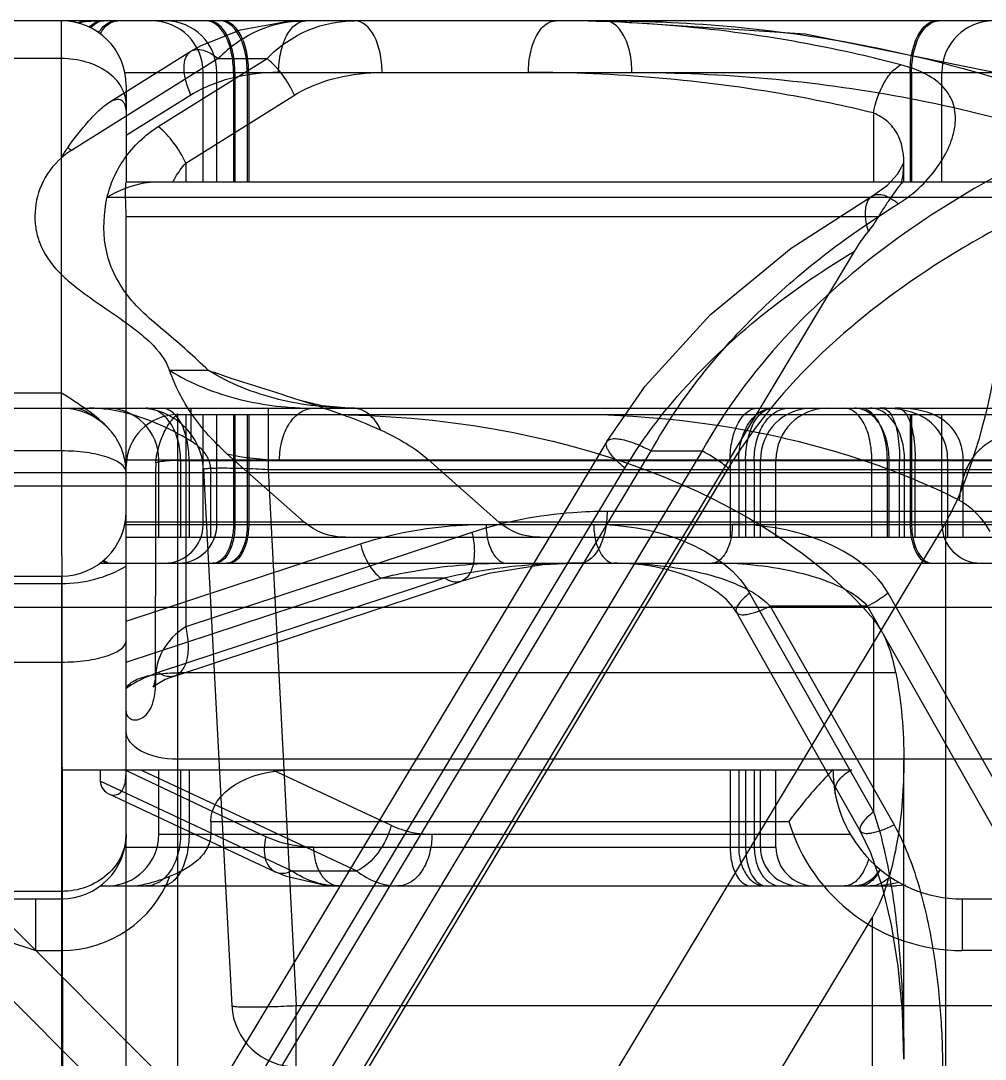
# Model space of a CAD drawing. Header units: millimetres. Extents: x 27275 to 28529, y -21406 to -20519.
# Drawn here: x 27861.44 to 27868.95, y -21133.46 to -21125.37 of the extents above; entities that cross this region are included whole.
import ezdxf

# ---------------------------------------------------------------- set-up
doc = ezdxf.new("R2010")
doc.units = ezdxf.units.MM
doc.header["$LTSCALE"] = 8
doc.layers.add('Cav-cor', color=30, linetype='Continuous')
doc.layers.add('WT', color=4, linetype='Continuous')

# ---------------------------------------------------------------- blocks, each defined once
blk = doc.blocks.new('20160902.185733')
at = {"layer": 'Cav-cor', "color": 241}
for p, q in [((-66.4808, 33.4998), (-75.6523, 33.4998)), ((-75.1493, 30.1488), (-75.1493, 33.4998)), ((-75.0086, 33.4998), (-75.0758, 33.4942)), ((-74.8376, 33.4997), (-74.8323, 33.4998)), ((-74.7803, 32.8624), (-74.1413, 33.2618)), ((-75.1493, 33.2051), (-75.6523, 33.2051)), ((-73.928, 33.2051), (-75.0727, 32.4896)), ((-74.3956, 32.6756), (-73.5485, 33.2051)), ((-73.928, 33.2051), (-73.5485, 33.2051)), ((-74.6564, 33.0974), (-66.5149, 33.0974)), ((-74.0463, 32.2423), (-74.0463, 33.0974)), ((-73.939, 32.2423), (-73.939, 33.0974)), ((-73.8099, 33.0974), (-73.8099, 32.2423)), ((-73.7988, 33.0974), (-73.7988, 32.2423)), ((-73.7026, 33.0974), (-73.7026, 32.2423)), ((-73.6915, 33.0974), (-73.6915, 32.2423)), ((-68.54, 33.0974), (-68.54, 32.2423)), ((-68.5288, 33.0974), (-68.5288, 32.2423)), ((-68.2925, 32.2423), (-68.2925, 33.0974)), ((-74.6463, 32.9968), (-74.6463, 32.2423)), ((-74.1413, 32.9206), (-74.6463, 32.605)), ((-74.1823, 32.3911), (-73.3352, 32.9206)), ((-68.8255, 32.7817), (-68.8255, 32.2423)), ((-74.1823, 32.3911), (-74.1823, 32.2423)), ((-68.5916, 32.3902), (-68.5891, 32.3973)), ((-68.5891, 32.2423), (-68.5891, 32.3968)), ((-66.0221, 32.2423), (-74.6463, 32.2423)), ((-74.7948, 32.1244), (-66.0221, 32.1244)), ((-68.8326, 32.135), (-68.8325, 32.135)), ((-74.6463, 31.9742), (-68.787, 31.9742)), ((-74.6463, 11.2672), (-74.6463, 31.9719)), ((-68.9769, 31.7035), (-74.6463, 22.2639)), ((-74.0043, 30.7765), (-74.3075, 30.7765)), ((-75.1493, 30.5997), (-75.6523, 30.5997)), ((-75.6523, 30.4818), (-64.5436, 30.4818)), ((-74.2529, 30.4315), (-66.9275, 30.4315)), ((-74.2439, 17.5092), (-74.2439, 30.4315)), ((-74.1823, 30.4315), (-74.1823, 28.7772)), ((-74.1433, 30.4818), (-74.1433, 30.2259)), ((-74.0463, 29.5764), (-74.0463, 30.4315)), ((-73.939, 29.5764), (-73.939, 30.4315)), ((-73.8099, 30.4315), (-73.8099, 29.5764)), ((-73.7988, 30.4315), (-73.7988, 29.5764)), ((-73.7026, 30.4315), (-73.7026, 29.5764)), ((-73.6915, 30.4315), (-73.6915, 29.5764)), ((-73.5404, 30.4818), (-73.5404, 30.0051)), ((-68.54, 30.4315), (-68.54, 29.5764)), ((-68.5288, 30.4315), (-68.5288, 29.5764)), ((-68.2925, 29.5764), (-68.2925, 30.4315)), ((-70.9015, 30.2217), (-74.6776, 23.9344)), ((-75.1493, 30.1488), (-76.4189, 30.1488)), ((-75.1493, 30.1488), (-75.1383, 22.5202)), ((-75.1383, 22.5202), (-70.5565, 30.1488)), ((-70.1604, 30.1488), (-74.0935, 23.6001)), ((-73.2591, 29.5937), (-73.8607, 30.127)), ((-70.5565, 30.1488), (-70.1604, 30.1488)), ((-74.6564, 30.0794), (-66.5149, 30.0794)), ((-74.392, 29.4758), (-74.392, 30.0794)), ((-74.2439, 30.0739), (-66.5276, 30.0739)), ((-74.2226, 30.0794), (-74.2226, 29.4758)), ((-74.1556, 30.0794), (-74.1556, 29.4758)), ((-71.7427, 29.5937), (-72.2906, 30.0794)), ((-69.9421, 30.0794), (-69.9421, 29.4758)), ((-69.875, 30.0794), (-69.875, 29.4758)), ((-69.8212, 30.0794), (-69.8212, 29.4758)), ((-69.7541, 30.0794), (-69.7541, 29.4758)), ((-69.7057, 29.4758), (-69.7057, 30.0794)), ((-69.5848, 29.4758), (-69.5848, 30.0794)), ((-68.8384, 29.4758), (-68.8384, 30.0794)), ((-68.7175, 29.4758), (-68.7175, 30.0794)), ((-68.7042, 29.4758), (-68.7042, 30.0794)), ((-68.6218, 29.4758), (-68.6218, 30.0794)), ((-68.5834, 29.4758), (-68.5834, 30.0794)), ((-68.5009, 29.4758), (-68.5009, 30.0794)), ((-68.2469, 29.4758), (-68.2469, 30.0794)), ((-68.126, 29.4758), (-68.126, 30.0794)), ((-64.0406, 29.9788), (-76.1553, 29.9788)), ((-74.6463, 23.5454), (-70.7609, 30.0145)), ((-74.0427, 30.0051), (-73.8238, 25.8279)), ((-73.9874, 29.4758), (-73.9874, 29.9788)), ((-69.956, 30.0145), (-73.8892, 23.4658)), ((-73.5404, 30.0051), (-66.0526, 30.0051)), ((-73.5404, 30.0051), (-73.3215, 25.8279)), ((-90.7471, 29.8788), (-52.5319, 29.8744)), ((-66.5251, 29.677), (-70.9002, 29.677)), ((-74.6564, 29.5764), (-66.5151, 29.5764)), ((-73.2591, 29.5937), (-74.6463, 29.5937)), ((-68.2658, 29.5896), (-73.8892, 20.2266)), ((-66.5251, 29.5937), (-71.7427, 29.5937)), ((-68.2658, 29.5896), (-68.2658, 11.2672)), ((-74.6463, 29.4758), (-66.5251, 29.4758)), ((-71.9531, 29.5138), (-74.1823, 28.7772)), ((-74.6463, 28.8216), (-72.8205, 29.4248)), ((-74.8475, 29.2746), (-66.3802, 29.2746)), ((-75.6523, 29.174), (-75.1493, 29.174)), ((-75.1493, 29.174), (-75.1493, 8.4504)), ((-74.6463, 28.5019), (-72.6606, 29.158)), ((-72.1664, 29.158), (-74.3956, 28.4214)), ((-74.2694, 28.3951), (-72.0402, 29.1317)), ((-72.1664, 29.158), (-72.6606, 29.158)), ((-75.6523, 29.1157), (-75.1493, 29.1157)), ((-74.4173, 28.337), (-74.4186, 29.0169)), ((-69.7905, 29.0402), (-68.8255, 27.3368)), ((-67.6288, 27.1292), (-68.7114, 29.0402)), ((-76.7663, 28.9311), (-66.5129, 28.9311)), ((-69.8932, 28.8917), (-69.8931, 28.8915)), ((-68.9281, 27.188), (-69.8931, 28.8915)), ((-68.8713, 28.9395), (-69.6305, 28.9395)), ((-69.6305, 28.9395), (-68.6655, 27.2361)), ((-67.5616, 26.6275), (-68.8713, 28.9395)), ((-68.8255, 28.8375), (-68.8255, 27.3368)), ((-75.6523, 28.5038), (-75.1493, 28.5038)), ((-68.6515, 28.4209), (-74.2439, 28.4209)), ((-74.4186, 28.3717), (-74.4173, 28.337)), ((-66.0221, 27.7462), (-74.2439, 27.7462)), ((-68.5891, 25.4097), (-68.5891, 27.7358)), ((-75.1493, 27.665), (-68.9949, 27.665)), ((-74.8475, 27.665), (-74.8475, 27.5747)), ((-73.5572, 27.143), (-74.6585, 27.665)), ((-74.5163, 27.6575), (-72.8491, 26.8762)), ((-74.392, 27.162), (-74.392, 27.665)), ((-74.2226, 27.665), (-74.2226, 27.162)), ((-74.1556, 27.665), (-74.1556, 27.162)), ((-73.5061, 27.665), (-72.5821, 27.232)), ((-69.9421, 27.665), (-69.9421, 27.0614)), ((-69.875, 27.665), (-69.875, 27.0614)), ((-69.8212, 27.665), (-69.8212, 27.0614)), ((-69.7541, 27.665), (-69.7541, 27.0614)), ((-69.7057, 27.0614), (-69.7057, 27.665)), ((-69.5848, 27.0614), (-69.5848, 27.665)), ((-73.357, 26.8762), (-74.8475, 27.5747)), ((-74.7808, 27.4769), (-73.4851, 26.8697)), ((-73.9874, 27.2626), (-69.4843, 27.2626)), ((-73.9874, 27.2626), (-73.9874, 27.162)), ((-68.9281, 27.188), (-68.928, 27.1878)), ((-74.392, 27.162), (-69.0059, 27.162)), ((-74.6564, 27.0614), (-69.5848, 27.0614)), ((-73.357, 26.8762), (-72.8491, 26.8762)), ((-68.6232, 26.7866), (-68.768, 26.7596)), ((-75.1493, 26.7173), (-75.6523, 26.7173)), ((-74.8475, 26.7596), (-68.6479, 26.7596)), ((-68.574, 26.7663), (-68.6472, 26.7596)), ((-75.6523, 26.659), (-75.1493, 26.659)), ((-75.3502, 26.2566), (-75.3502, 26.659)), ((-68.1347, 26.659), (-67.8833, 26.659)), ((-68.1347, 26.659), (-68.1347, 26.2566)), ((-73.4388, 24.3452), (-75.6522, 26.5587)), ((-74.2439, 17.5092), (-68.8366, 26.5124)), ((-68.8366, 26.5124), (-68.8366, 23.4519)), ((-76.0374, 26.3747), (-73.1197, 23.4571)), ((-75.5767, 26.3321), (-75.3502, 26.2566)), ((-75.3502, 26.2566), (-75.1493, 26.2566)), ((-67.8833, 26.2566), (-68.1347, 26.2566)), ((-73.3215, 25.8279), (-66.0526, 25.8279)), ((-73.3215, 25.3512), (-73.3215, 25.8279))]:
    blk.add_line(p, q, dxfattribs=at)
for points in [[(-74.1413, 33.2618), (-74.0622, 33.3076), (-73.7549, 33.4304), (-73.4121, 33.4926), (-73.2459, 33.4998)], [(-70.9053, 33.4998), (-69.357, 33.399), (-67.7719, 33.0768), (-66.5556, 32.6479)], [(-68.8326, 32.135), (-68.7176, 32.2187), (-68.6385, 32.3054), (-68.5961, 32.3779), (-68.5916, 32.3902)], [(-70.9015, 30.2217), (-70.6048, 30.6526), (-70.0965, 31.2089), (-69.4656, 31.7283), (-68.8326, 32.1351)], [(-73.3011, 30.5474), (-73.1194, 30.5025), (-72.882, 30.4818)], [(-71.1146, 29.2746), (-71.4001, 29.2617), (-71.8217, 29.1934), (-72.0401, 29.1317)], [(-69.8932, 28.8917), (-69.921, 28.9336), (-69.9741, 28.9929), (-70.0369, 29.046), (-70.1069, 29.0928), (-70.1823, 29.1338), (-70.2625, 29.1694), (-70.3477, 29.2), (-70.4369, 29.2255), (-70.5292, 29.2457), (-70.6242, 29.2607), (-70.7213, 29.2703), (-70.82, 29.2744), (-70.8442, 29.2746)], [(-74.4261, 28.3156), (-74.4347, 28.3072), (-74.4279, 28.3209), (-74.4186, 28.3716)], [(-74.2694, 28.3951), (-74.3411, 28.3672), (-74.4073, 28.3302), (-74.4261, 28.3156)], [(-68.5891, 25.4097), (-68.6006, 25.7824), (-68.6333, 26.1337), (-68.685, 26.4564), (-68.7554, 26.7518), (-68.8466, 27.0183), (-68.928, 27.1878)], [(-72.986, 26.7596), (-73.1071, 26.7658), (-73.3979, 26.8332), (-73.4851, 26.8697)]]:
    blk.add_lwpolyline(points, dxfattribs=at)
for centre, radius, start, end in [((-75.1493, 32.9968), 0.503, 0, 90), ((-74.4487, 33.0974), 0.4024, 0, 89.99811), ((-74.3414, 33.0974), 0.4024, 0, 89.99811), ((-67.8901, 33.0974), 0.4024, 90.00189, 180), ((-74.7539, 31.9795), 0.6015, 121.99761, 131.07431), ((-75.3728, 32.1153), 0.4798, 51.28115, 55.52068), ((-75.1493, 29.9788), 0.503, 0, 90), ((-74.7944, 30.0794), 0.4024, 0, 89.9998), ((-74.2439, 30.0291), 0.4024, 90, 180), ((-74.545, 29.9788), 0.503, 3, 90), ((-69.3033, 30.0794), 0.4024, 90.0002, 180), ((-69.1824, 30.0794), 0.4024, 90.0002, 180), ((-73.4523, 31.8545), 1.7751, 256.69847, 270.03329), ((121.8444, 29.0029), 196.263, 179.692239, 179.995907), ((-75.1493, 29.677), 0.503, 270, 0), ((-74.3481, 29.5764), 0.3018, 270.00075, 0), ((-74.2408, 29.5764), 0.3018, 270.00075, 0), ((-67.9907, 29.5764), 0.3018, 180, 269.99925), ((-75.1493, 30.122), 1.0063, 269.99994, 299.99142), ((-74.1132, 28.5179), 0.9501, 243.85365, 244.89505), ((-74.6508, 27.9459), 0.3182, 295.00378, 298.01745), ((-68.1347, 27.665), 1.006, 180, 270), ((-68.1347, 27.665), 1.4084, 196.60231, 270), ((-75.1493, 27.162), 0.503, 270, 0), ((-74.7944, 27.162), 0.4024, 270.00019, 0), ((-69.4039, 27.0614), 0.3018, 180, 269.99991), ((-69.283, 27.0614), 0.3018, 180, 269.99991), ((-75.1493, 27.162), 0.9054, 270, 338.80396), ((-73.3215, 25.8542), 0.503, 183, 270)]:
    blk.add_arc(centre, radius, start, end, dxfattribs=at)
at = {"layer": 'Cav-cor', "color": 241, "extrusion": (0, 0, -1)}
for centre, major_axis, ratio, start_param, end_param in [((-68.2658, 31.0965), (0.2608, 1.7227), 0.24967, 1.631121, 2.596534), ((-73.0822, 27.4135), (-4.8279, 0), 0.625112, 1.570796, 2.650225), ((-74.7921, 29.9788), (-0.8047, 0), 0.625112, 2.940235, 3.141593), ((-72.9382, 29.8782), (-0.4539, 0), 0.886612, 4.712389, 5.497787), ((-71.4218, 29.8782), (-0.4539, 0), 0.886612, 4.712389, 5.497787), ((-74.2439, 27.9652), (-0.4024, 0), 0.544385, 4.712389, 6.283185), ((-73.3437, 27.2626), (-0.6437, 0), 0.625112, 0, 1.570796)]:
    blk.add_ellipse(centre, major_axis=major_axis, ratio=ratio, start_param=start_param, end_param=end_param, dxfattribs=at)
at = {"layer": 'Cav-cor', "color": 241}
for points in [[(-74.8476, 33.4998), (-74.9063, 33.4998), (-74.9656, 33.4957), (-75.0232, 33.4837)], [(-75.0222, 33.4835), (-74.969, 33.4946), (-74.9143, 33.4996), (-74.8599, 33.4999)], [(-75.1493, 32.4329), (-75.1349, 32.4598), (-75.1189, 32.486), (-75.1012, 32.5108)], [(-68.787, 31.9742), (-68.8102, 31.9351), (-68.8356, 31.897), (-68.8643, 31.8617)], [(-68.8643, 31.8617), (-68.9052, 31.8115), (-68.9436, 31.759), (-68.9769, 31.7035)], [(-75.0792, 30.4769), (-75.0685, 30.4801), (-75.0572, 30.4818), (-75.046, 30.4818)], [(-68.6515, 28.4209), (-68.6076, 28.1958), (-68.5891, 27.9651), (-68.5891, 27.7358)]]:
    blk.add_open_spline(points, degree=3, dxfattribs=at)
for points, knots in [([(-74.9338, 33.4513), (-74.9267, 33.4585), (-74.8998, 33.4828), (-74.8638, 33.4984), (-74.8376, 33.4997)], [0, 0, 0, 0, 0.277745, 1, 1, 1, 1]), ([(-74.9216, 33.4453), (-74.9075, 33.4614), (-74.8772, 33.4884), (-74.8372, 33.4998), (-74.8189, 33.4998)], [0, 0, 0, 0, 0.538202, 1, 1, 1, 1]), ([(-74.8603, 33.4085), (-74.8435, 33.4345), (-74.8065, 33.4789), (-74.7502, 33.4998), (-74.725, 33.4998)], [0, 0, 0, 0, 0.551225, 1, 1, 1, 1]), ([(-74.847, 33.3988), (-74.8307, 33.4271), (-74.7953, 33.4754), (-74.7372, 33.4998), (-74.7116, 33.4998)], [0, 0, 0, 0, 0.559809, 1, 1, 1, 1]), ([(-73.8099, 33.0974), (-73.8099, 33.149), (-73.8197, 33.247), (-73.8569, 33.3602), (-73.9018, 33.4312), (-73.9475, 33.4795), (-73.9941, 33.4998), (-74.0232, 33.4998)], [0, 0, 0, 0, 0.314428, 0.595654, 0.716554, 0.822965, 1, 1, 1, 1]), ([(-73.7988, 33.0974), (-73.7988, 33.149), (-73.8081, 33.2467), (-73.8436, 33.3599), (-73.8867, 33.431), (-73.9301, 33.4791), (-73.9751, 33.4998), (-74.0031, 33.4998)], [0, 0, 0, 0, 0.317958, 0.601168, 0.721996, 0.827444, 1, 1, 1, 1]), ([(-73.2459, 33.4998), (-73.3673, 33.4997), (-73.6225, 33.4488), (-73.8371, 33.3), (-73.928, 33.2051)], [0, 0, 0, 0, 0.480192, 1, 1, 1, 1]), ([(-73.7026, 33.0974), (-73.7026, 33.149), (-73.7124, 33.247), (-73.7496, 33.3602), (-73.7945, 33.4312), (-73.8402, 33.4795), (-73.8869, 33.4998), (-73.9159, 33.4998)], [0, 0, 0, 0, 0.314428, 0.595654, 0.716554, 0.822965, 1, 1, 1, 1]), ([(-73.6915, 33.0974), (-73.6915, 33.149), (-73.7009, 33.2467), (-73.7363, 33.3599), (-73.7794, 33.431), (-73.8228, 33.4791), (-73.8678, 33.4998), (-73.8958, 33.4998)], [0, 0, 0, 0, 0.317958, 0.601168, 0.721996, 0.827444, 1, 1, 1, 1]), ([(-73.5485, 33.2051), (-73.4574, 33.3001), (-73.2426, 33.4489), (-72.9872, 33.4998), (-72.8657, 33.4998)], [0, 0, 0, 0, 0.519808, 1, 1, 1, 1]), ([(-73.4586, 33.0974), (-73.4586, 33.149), (-73.4488, 33.247), (-73.4116, 33.3602), (-73.3667, 33.4312), (-73.321, 33.4795), (-73.2743, 33.4998), (-73.2453, 33.4998)], [0, 0, 0, 0, 0.314428, 0.595654, 0.716554, 0.822965, 1, 1, 1, 1]), ([(-72.6524, 33.0974), (-72.6524, 33.149), (-72.6622, 33.247), (-72.6994, 33.3602), (-72.7443, 33.4312), (-72.79, 33.4795), (-72.8366, 33.4998), (-72.8657, 33.4998)], [0, 0, 0, 0, 0.314428, 0.595654, 0.716554, 0.822965, 1, 1, 1, 1]), ([(-71.5129, 33.0974), (-71.5129, 33.149), (-71.5031, 33.247), (-71.4659, 33.3602), (-71.421, 33.4312), (-71.3753, 33.4795), (-71.3286, 33.4998), (-71.2996, 33.4998)], [0, 0, 0, 0, 0.314428, 0.595654, 0.716554, 0.822965, 1, 1, 1, 1]), ([(-68.6122, 33.1567), (-68.832, 33.2148), (-69.7143, 33.4157), (-70.6224, 33.4998), (-71.2996, 33.4998)], [0, 0, 0, 0, 0.251383, 1, 1, 1, 1]), ([(-70.7067, 33.0974), (-70.7067, 33.149), (-70.7165, 33.247), (-70.7537, 33.3602), (-70.7986, 33.4312), (-70.8443, 33.4795), (-70.8909, 33.4998), (-70.92, 33.4998)], [0, 0, 0, 0, 0.314428, 0.595654, 0.716554, 0.822965, 1, 1, 1, 1]), ([(-70.9058, 33.4998), (-70.5711, 33.4994), (-69.2277, 33.4359), (-67.8899, 33.1187), (-66.9618, 32.7194)], [0, 0, 0, 0, 0.248837, 1, 1, 1, 1]), ([(-68.54, 33.0974), (-68.54, 33.149), (-68.5306, 33.2467), (-68.4952, 33.3599), (-68.452, 33.431), (-68.4087, 33.4791), (-68.3636, 33.4998), (-68.3356, 33.4998)], [0, 0, 0, 0, 0.317958, 0.601168, 0.721996, 0.827444, 1, 1, 1, 1]), ([(-68.5288, 33.0974), (-68.5288, 33.149), (-68.519, 33.247), (-68.4819, 33.3602), (-68.4369, 33.4312), (-68.3913, 33.4795), (-68.3446, 33.4998), (-68.3155, 33.4998)], [0, 0, 0, 0, 0.314428, 0.595654, 0.716554, 0.822965, 1, 1, 1, 1]), ([(-74.1413, 32.9206), (-74.1576, 32.9568), (-74.1829, 33.0264), (-74.1986, 33.1262), (-74.1893, 33.2092), (-74.1591, 33.2506), (-74.1413, 33.2618)], [0, 0, 0, 0, 0.326833, 0.606806, 0.826854, 1, 1, 1, 1]), ([(-74.1413, 33.2618), (-74.1287, 33.2697), (-74.0965, 33.2794), (-74.0429, 33.2721), (-73.9849, 33.2465), (-73.9472, 33.2205), (-73.928, 33.2051)], [0, 0, 0, 0, 0.191358, 0.41384, 0.683785, 1, 1, 1, 1]), ([(-74.6463, 32.8495), (-74.6463, 32.8966), (-74.6769, 32.9978), (-74.7941, 33.1138), (-74.9587, 33.1882), (-75.0845, 33.2051), (-75.1493, 33.2051)], [0, 0, 0, 0, 0.209467, 0.444656, 0.71203, 1, 1, 1, 1]), ([(-73.3352, 32.9206), (-73.3604, 32.9768), (-73.4218, 33.0802), (-73.5034, 33.1691), (-73.5485, 33.2052)], [0, 0, 0, 0, 0.516363, 1, 1, 1, 1]), ([(-73.4586, 33.0974), (-73.5762, 33.0974), (-73.814, 33.0708), (-74.0399, 32.984), (-74.1413, 32.9206)], [0, 0, 0, 0, 0.495747, 1, 1, 1, 1]), ([(-73.3352, 32.9206), (-73.2337, 32.984), (-73.0078, 33.0708), (-72.77, 33.0974), (-72.6524, 33.0974)], [0, 0, 0, 0, 0.504253, 1, 1, 1, 1]), ([(-68.8255, 32.7817), (-69.0458, 32.8354), (-69.9301, 33.0205), (-70.8365, 33.0974), (-71.5129, 33.0974)], [0, 0, 0, 0, 0.251069, 1, 1, 1, 1]), ([(-70.7067, 33.0974), (-70.0024, 33.0975), (-68.9395, 33.0034), (-67.5591, 32.6781), (-66.8849, 32.4419), (-66.5556, 32.3025)], [0, 0, 0, 0, 0.49718, 0.747557, 1, 1, 1, 1]), ([(-68.8255, 32.7817), (-68.8114, 32.8624), (-68.7731, 32.9771), (-68.6889, 33.0988), (-68.6383, 33.1425), (-68.6122, 33.1567)], [0, 0, 0, 0, 0.55582, 0.798615, 1, 1, 1, 1]), ([(-68.6323, 32.0744), (-68.5071, 32.1524), (-68.3499, 32.3025), (-68.2229, 32.5347), (-68.18, 32.6958), (-68.1919, 32.8515), (-68.2729, 32.9901), (-68.4208, 33.0953), (-68.5432, 33.1384), (-68.6122, 33.1567)], [0, 0, 0, 0, 0.301083, 0.427021, 0.537489, 0.637155, 0.737356, 0.854313, 1, 1, 1, 1]), ([(-75.1012, 32.5108), (-75.0503, 32.5821), (-74.9735, 32.6826), (-74.8638, 32.7981), (-74.8086, 32.8448), (-74.7803, 32.8624)], [0, 0, 0, 0, 0.549666, 0.790962, 1, 1, 1, 1]), ([(-74.7803, 32.8624), (-74.766, 32.8714), (-74.7389, 32.8861), (-74.6981, 32.8914), (-74.6713, 32.8747), (-74.6561, 32.8494), (-74.6479, 32.8126), (-74.6463, 32.7841), (-74.6463, 32.7682)], [0, 0, 0, 0, 0.223536, 0.409665, 0.504733, 0.624276, 0.7897, 1, 1, 1, 1]), ([(-68.5891, 32.3973), (-68.5891, 32.4738), (-68.6115, 32.5944), (-68.7135, 32.7205), (-68.7856, 32.7643), (-68.8255, 32.7817)], [0, 0, 0, 0, 0.480486, 0.726514, 1, 1, 1, 1]), ([(-66.9618, 32.7194), (-67.2734, 32.5929), (-67.8886, 32.3031), (-68.7594, 31.7487), (-69.5539, 31.046), (-69.9848, 30.4666), (-70.1604, 30.1488)], [0, 0, 0, 0, 0.241562, 0.487284, 0.739169, 1, 1, 1, 1]), ([(-74.795, 32.1205), (-74.782, 32.1731), (-74.7476, 32.2789), (-74.6328, 32.4827), (-74.4993, 32.6108), (-74.3956, 32.6756)], [0, 0, 0, 0, 0.2329, 0.474746, 1, 1, 1, 1]), ([(-74.1823, 32.3911), (-74.2075, 32.4473), (-74.2689, 32.5506), (-74.3505, 32.6396), (-74.3956, 32.6756)], [0, 0, 0, 0, 0.516364, 1, 1, 1, 1]), ([(-75.1493, 32.4328), (-75.2159, 32.3745), (-75.321, 32.2324), (-75.364, 32.0204), (-75.3496, 31.8568), (-75.2972, 31.6934), (-75.1861, 31.5486), (-75.045, 31.4293), (-74.8876, 31.3129), (-74.7237, 31.2041), (-74.5656, 31.0884), (-74.4248, 30.9704), (-74.3374, 30.8589), (-74.3076, 30.7765)], [0, 0, 0, 0, 0.122991, 0.23607, 0.29228, 0.349681, 0.472315, 0.53856, 0.606505, 0.743876, 0.81187, 0.878178, 1, 1, 1, 1]), ([(-74.2827, 32.2423), (-74.2759, 32.2555), (-74.247, 32.3079), (-74.2122, 32.3574), (-74.1823, 32.3911)], [0, 0, 0, 0, 0.24766, 1, 1, 1, 1]), ([(-68.6086, 32.2303), (-68.6054, 32.2443), (-68.5946, 32.2991), (-68.5891, 32.3551), (-68.5891, 32.3967)], [0, 0, 0, 0, 0.256415, 1, 1, 1, 1]), ([(-74.4107, 32.2423), (-74.4423, 32.2423), (-74.5767, 32.2299), (-74.7051, 32.177), (-74.7937, 32.1244)], [0, 0, 0, 0, 0.234616, 1, 1, 1, 1]), ([(-74.6463, 31.9742), (-74.6463, 32.039), (-74.6518, 32.1219), (-74.6499, 32.2115), (-74.6469, 32.236), (-74.646, 32.2423)], [0, 0, 0, 0, 0.724199, 0.928996, 1, 1, 1, 1]), ([(-68.6086, 32.2303), (-68.6212, 32.2192), (-68.6462, 32.1864), (-68.6867, 32.1287), (-68.7357, 32.0562), (-68.77, 32.003), (-68.787, 31.9742)], [0, 0, 0, 0, 0.160772, 0.392649, 0.678758, 1, 1, 1, 1]), ([(-68.5908, 32.2423), (-68.5932, 32.2423), (-68.5995, 32.2376), (-68.6049, 32.2334), (-68.6086, 32.2303)], [0, 0, 0, 0, 0.334433, 1, 1, 1, 1]), ([(-74.0043, 30.7764), (-74.059, 30.8265), (-74.1678, 30.9284), (-74.3367, 31.0754), (-74.5084, 31.2157), (-74.6543, 31.3746), (-74.7586, 31.5525), (-74.832, 31.8035), (-74.8198, 32.0004), (-74.7948, 32.1244)], [0, 0, 0, 0, 0.133686, 0.268594, 0.403593, 0.533068, 0.655203, 0.771864, 1, 1, 1, 1]), ([(-68.8643, 31.8617), (-68.8736, 31.8921), (-68.8868, 31.9495), (-68.89, 32.03), (-68.8747, 32.0953), (-68.8476, 32.1263), (-68.8326, 32.135)], [0, 0, 0, 0, 0.326253, 0.602069, 0.821407, 1, 1, 1, 1]), ([(-68.8325, 32.135), (-68.8204, 32.142), (-68.7897, 32.1501), (-68.7392, 32.1413), (-68.6851, 32.1153), (-68.6501, 32.0895), (-68.6323, 32.0744)], [0, 0, 0, 0, 0.1906, 0.412498, 0.68233, 1, 1, 1, 1]), ([(-70.5565, 30.1488), (-70.3309, 30.5572), (-69.7471, 31.2823), (-69.0125, 31.8373), (-68.6323, 32.0744)], [0, 0, 0, 0, 0.510085, 1, 1, 1, 1]), ([(-67.6375, 31.9974), (-67.8617, 31.8852), (-68.7524, 31.3881), (-69.5582, 30.6768), (-69.956, 30.0145)], [0, 0, 0, 0, 0.24499, 1, 1, 1, 1]), ([(-70.7609, 30.0145), (-70.6516, 30.1966), (-70.165, 30.866), (-69.5005, 31.3875), (-68.9769, 31.7035)], [0, 0, 0, 0, 0.257761, 1, 1, 1, 1]), ([(-73.8607, 30.127), (-73.9632, 30.2179), (-74.1418, 30.4175), (-74.2653, 30.6558), (-74.3076, 30.7765)], [0, 0, 0, 0, 0.51733, 1, 1, 1, 1]), ([(-74.3075, 30.7765), (-74.141, 30.671), (-73.7695, 30.5262), (-73.3779, 30.4818), (-73.1843, 30.4818)], [0, 0, 0, 0, 0.504453, 1, 1, 1, 1]), ([(-72.882, 30.4818), (-73.0755, 30.4819), (-73.4668, 30.5264), (-73.8379, 30.6711), (-74.0043, 30.7765)], [0, 0, 0, 0, 0.495549, 1, 1, 1, 1]), ([(-74.0043, 30.7764), (-73.9465, 30.7559), (-73.7131, 30.6764), (-73.4773, 30.6043), (-73.3011, 30.5474)], [0, 0, 0, 0, 0.248943, 1, 1, 1, 1]), ([(-74.7752, 30.3151), (-74.8265, 30.3721), (-74.9487, 30.473), (-75.0814, 30.5567), (-75.1493, 30.5997)], [0, 0, 0, 0, 0.488255, 1, 1, 1, 1]), ([(-73.3011, 30.5474), (-73.1923, 30.5122), (-72.9769, 30.4405), (-72.7652, 30.358), (-72.6628, 30.3112)], [0, 0, 0, 0, 0.504009, 1, 1, 1, 1]), ([(-75.0426, 30.4818), (-75.0105, 30.4818), (-74.9357, 30.4485), (-74.8742, 30.4024), (-74.8383, 30.3742)], [0, 0, 0, 0, 0.412267, 1, 1, 1, 1]), ([(-74.1433, 30.2259), (-74.2021, 30.2618), (-74.4457, 30.396), (-74.7249, 30.4818), (-74.9349, 30.4818)], [0, 0, 0, 0, 0.247205, 1, 1, 1, 1]), ([(-74.2226, 30.0794), (-74.2226, 30.1312), (-74.2352, 30.2311), (-74.2905, 30.3622), (-74.3768, 30.4564), (-74.4541, 30.4818), (-74.4896, 30.4818)], [0, 0, 0, 0, 0.294346, 0.564953, 0.797891, 1, 1, 1, 1]), ([(-74.4158, 30.0571), (-74.409, 30.1256), (-74.3819, 30.2291), (-74.3191, 30.3572), (-74.2715, 30.4145), (-74.2439, 30.4392)], [0, 0, 0, 0, 0.484248, 0.739202, 1, 1, 1, 1]), ([(-74.1556, 30.0794), (-74.1556, 30.131), (-74.1654, 30.229), (-74.2026, 30.3422), (-74.2475, 30.4132), (-74.2932, 30.4615), (-74.3398, 30.4818), (-74.3689, 30.4818)], [0, 0, 0, 0, 0.314428, 0.595654, 0.716554, 0.822965, 1, 1, 1, 1]), ([(-73.4512, 30.0794), (-73.4512, 30.1312), (-73.4387, 30.2311), (-73.3834, 30.3622), (-73.2971, 30.4564), (-73.2198, 30.4818), (-73.1843, 30.4818)], [0, 0, 0, 0, 0.294346, 0.564953, 0.797891, 1, 1, 1, 1]), ([(-72.6628, 30.3112), (-72.685, 30.3588), (-72.7302, 30.4239), (-72.815, 30.4734), (-72.8596, 30.4818), (-72.881, 30.4818)], [0, 0, 0, 0, 0.542563, 0.778662, 1, 1, 1, 1]), ([(-68.1577, 29.7648), (-68.6251, 29.9999), (-69.6258, 30.3285), (-70.6677, 30.4315), (-71.1843, 30.4315)], [0, 0, 0, 0, 0.503186, 1, 1, 1, 1]), ([(-69.9421, 30.0794), (-69.9421, 30.131), (-69.9322, 30.229), (-69.8951, 30.3422), (-69.8501, 30.4132), (-69.8045, 30.4615), (-69.7578, 30.4818), (-69.7288, 30.4818)], [0, 0, 0, 0, 0.314428, 0.595654, 0.716554, 0.822965, 1, 1, 1, 1]), ([(-69.875, 30.0794), (-69.875, 30.1312), (-69.8624, 30.2311), (-69.8071, 30.3622), (-69.7209, 30.4564), (-69.6436, 30.4818), (-69.608, 30.4818)], [0, 0, 0, 0, 0.294346, 0.564953, 0.797891, 1, 1, 1, 1]), ([(-69.8212, 30.0794), (-69.8212, 30.131), (-69.8114, 30.229), (-69.7742, 30.3422), (-69.7293, 30.4132), (-69.6836, 30.4615), (-69.637, 30.4818), (-69.6079, 30.4818)], [0, 0, 0, 0, 0.314428, 0.595654, 0.716554, 0.822965, 1, 1, 1, 1]), ([(-69.7541, 30.0794), (-69.7541, 30.1312), (-69.7416, 30.2311), (-69.6862, 30.3622), (-69.6, 30.4564), (-69.5227, 30.4818), (-69.4872, 30.4818)], [0, 0, 0, 0, 0.294346, 0.564953, 0.797891, 1, 1, 1, 1]), ([(-68.8384, 30.0794), (-68.8384, 30.131), (-68.8482, 30.229), (-68.8853, 30.3422), (-68.9303, 30.4132), (-68.9759, 30.4615), (-69.0226, 30.4818), (-69.0517, 30.4818)], [0, 0, 0, 0, 0.314428, 0.595654, 0.716554, 0.822965, 1, 1, 1, 1]), ([(-68.7042, 30.0794), (-68.7042, 30.1312), (-68.7168, 30.2311), (-68.7721, 30.3622), (-68.8583, 30.4564), (-68.9356, 30.4818), (-68.9712, 30.4818)], [0, 0, 0, 0, 0.294346, 0.564953, 0.797891, 1, 1, 1, 1]), ([(-68.7175, 30.0794), (-68.7175, 30.131), (-68.7273, 30.229), (-68.7645, 30.3422), (-68.8094, 30.4132), (-68.8551, 30.4615), (-68.9017, 30.4818), (-68.9308, 30.4818)], [0, 0, 0, 0, 0.314428, 0.595654, 0.716554, 0.822965, 1, 1, 1, 1]), ([(-68.5834, 30.0794), (-68.5834, 30.1312), (-68.5959, 30.2311), (-68.6513, 30.3622), (-68.7375, 30.4564), (-68.8148, 30.4818), (-68.8503, 30.4818)], [0, 0, 0, 0, 0.294346, 0.564953, 0.797891, 1, 1, 1, 1]), ([(-68.7765, 30.4818), (-68.7666, 30.4818), (-68.7469, 30.4803), (-68.7178, 30.4672), (-68.6918, 30.44), (-68.657, 30.375), (-68.6292, 30.2517), (-68.6218, 30.1425), (-68.6218, 30.0794)], [0, 0, 0, 0, 0.062907, 0.125377, 0.199974, 0.29901, 0.595225, 1, 1, 1, 1]), ([(-68.2469, 30.0794), (-68.2468, 30.1479), (-68.2812, 30.2804), (-68.4209, 30.4163), (-68.5951, 30.4746), (-68.7151, 30.4818), (-68.7764, 30.4818)], [0, 0, 0, 0, 0.275889, 0.518693, 0.75323, 1, 1, 1, 1]), ([(-68.6556, 30.4818), (-68.6458, 30.4818), (-68.626, 30.4803), (-68.5969, 30.4672), (-68.571, 30.44), (-68.5361, 30.375), (-68.5083, 30.2517), (-68.5009, 30.1425), (-68.5009, 30.0794)], [0, 0, 0, 0, 0.062907, 0.125377, 0.199974, 0.29901, 0.595225, 1, 1, 1, 1]), ([(-68.126, 30.0794), (-68.1259, 30.1479), (-68.1603, 30.2804), (-68.3, 30.4163), (-68.4743, 30.4746), (-68.5943, 30.4818), (-68.6556, 30.4818)], [0, 0, 0, 0, 0.275889, 0.518693, 0.75323, 1, 1, 1, 1]), ([(-67.2598, 30.3442), (-67.3319, 30.3442), (-67.4694, 30.339), (-67.661, 30.3142), (-67.8229, 30.2704), (-67.9509, 30.2051), (-68.0442, 30.1178), (-68.1054, 30.0123), (-68.1417, 29.8929), (-68.1535, 29.8087), (-68.1577, 29.7648)], [0, 0, 0, 0, 0.178567, 0.340493, 0.477719, 0.592258, 0.69283, 0.789757, 0.890825, 1, 1, 1, 1]), ([(-72.6628, 30.3112), (-72.5945, 30.28), (-72.4644, 30.2119), (-72.344, 30.1268), (-72.2906, 30.0794)], [0, 0, 0, 0, 0.512584, 1, 1, 1, 1]), ([(-74.0037, 30.0794), (-74.0143, 30.112), (-74.0583, 30.1687), (-74.1142, 30.2081), (-74.1433, 30.2259)], [0, 0, 0, 0, 0.50133, 1, 1, 1, 1]), ([(-70.7609, 30.0145), (-70.7855, 30.0344), (-70.8283, 30.0725), (-70.8732, 30.1231), (-70.8959, 30.1609), (-70.9074, 30.1886), (-70.9076, 30.2114), (-70.9015, 30.2217)], [0, 0, 0, 0, 0.361788, 0.654206, 0.769173, 0.863175, 1, 1, 1, 1]), ([(-70.9015, 30.2217), (-70.8934, 30.2351), (-70.8632, 30.2456), (-70.8223, 30.2447), (-70.7594, 30.2347), (-70.6688, 30.2041), (-70.5954, 30.1696), (-70.5565, 30.1488)], [0, 0, 0, 0, 0.12728, 0.222288, 0.340786, 0.640913, 1, 1, 1, 1]), ([(-74.6463, 29.9809), (-74.6463, 30.0059), (-74.678, 30.0452), (-74.734, 30.0772), (-74.7969, 30.1023), (-74.8726, 30.1224), (-74.991, 30.1431), (-75.085, 30.1488), (-75.1493, 30.1488)], [0, 0, 0, 0, 0.134188, 0.232576, 0.353652, 0.495369, 0.65391, 1, 1, 1, 1]), ([(-69.956, 30.0145), (-69.9712, 30.0268), (-70.0361, 30.0764), (-70.1057, 30.1196), (-70.1604, 30.1488)], [0, 0, 0, 0, 0.239815, 1, 1, 1, 1]), ([(-74.2439, 30.0739), (-74.2587, 30.0739), (-74.3163, 30.0726), (-74.3739, 30.0657), (-74.4158, 30.0571)], [0, 0, 0, 0, 0.257265, 1, 1, 1, 1]), ([(-74.0427, 30.0051), (-74.0428, 30.0062), (-74.0389, 30.0086), (-74.027, 30.0111), (-73.9988, 30.0141), (-73.9535, 30.0156), (-73.8916, 30.0162), (-73.8164, 30.0154), (-73.6977, 30.0124), (-73.6045, 30.0085), (-73.5404, 30.0051)], [0, 0, 0, 0, 0.00661, 0.021297, 0.07788, 0.169782, 0.293766, 0.445092, 0.617846, 1, 1, 1, 1]), ([(-68.1577, 29.7648), (-68.1329, 29.7524), (-68.0366, 29.6896), (-67.9641, 29.5965), (-67.9197, 29.5222)], [0, 0, 0, 0, 0.242219, 1, 1, 1, 1]), ([(-70.9002, 29.677), (-70.989, 29.677), (-71.3447, 29.6639), (-71.6994, 29.5976), (-71.9531, 29.5138)], [0, 0, 0, 0, 0.249381, 1, 1, 1, 1]), ([(-70.9002, 29.677), (-70.9002, 29.6254), (-70.9101, 29.5274), (-70.9472, 29.4142), (-70.9922, 29.3432), (-71.0378, 29.2949), (-71.0845, 29.2746), (-71.1135, 29.2746)], [0, 0, 0, 0, 0.314428, 0.595654, 0.716553, 0.822965, 1, 1, 1, 1]), ([(-73.8099, 29.5764), (-73.8099, 29.5569), (-73.812, 29.5181), (-73.8222, 29.4535), (-73.8423, 29.3873), (-73.8759, 29.3268), (-73.9187, 29.2858), (-73.9538, 29.2746), (-73.9699, 29.2746)], [0, 0, 0, 0, 0.158534, 0.313965, 0.529881, 0.716055, 0.869961, 1, 1, 1, 1]), ([(-73.7988, 29.5764), (-73.7988, 29.5378), (-73.8058, 29.4643), (-73.8365, 29.3677), (-73.8833, 29.2971), (-73.9311, 29.2746), (-73.952, 29.2746)], [0, 0, 0, 0, 0.317979, 0.601992, 0.827356, 1, 1, 1, 1]), ([(-73.7026, 29.5764), (-73.7026, 29.5569), (-73.7047, 29.5181), (-73.7149, 29.4535), (-73.735, 29.3873), (-73.7686, 29.3268), (-73.8114, 29.2858), (-73.8466, 29.2746), (-73.8626, 29.2746)], [0, 0, 0, 0, 0.158534, 0.313965, 0.529881, 0.716055, 0.869961, 1, 1, 1, 1]), ([(-73.6915, 29.5764), (-73.6915, 29.5378), (-73.6985, 29.4643), (-73.7292, 29.3677), (-73.776, 29.2971), (-73.8238, 29.2746), (-73.8448, 29.2746)], [0, 0, 0, 0, 0.317979, 0.601992, 0.827356, 1, 1, 1, 1]), ([(-72.8205, 29.4248), (-72.7415, 29.4509), (-72.4229, 29.5401), (-72.0902, 29.5764), (-71.8429, 29.5764)], [0, 0, 0, 0, 0.251874, 1, 1, 1, 1]), ([(-71.8429, 29.5764), (-71.8429, 29.5569), (-71.8408, 29.5181), (-71.8306, 29.4535), (-71.8105, 29.3873), (-71.7768, 29.3268), (-71.7341, 29.2858), (-71.6989, 29.2746), (-71.6829, 29.2746)], [0, 0, 0, 0, 0.158534, 0.313965, 0.529881, 0.716055, 0.869961, 1, 1, 1, 1]), ([(-71.0041, 29.5764), (-70.8924, 29.5764), (-70.6667, 29.5578), (-70.2279, 29.4458), (-69.9045, 29.2422), (-69.7905, 29.0402)], [0, 0, 0, 0, 0.244849, 0.491668, 1, 1, 1, 1]), ([(-71.0041, 29.5764), (-71.0041, 29.5569), (-71.002, 29.5181), (-70.9918, 29.4535), (-70.9717, 29.3873), (-70.938, 29.3268), (-70.8953, 29.2858), (-70.8601, 29.2746), (-70.8441, 29.2746)], [0, 0, 0, 0, 0.158534, 0.313965, 0.529881, 0.716055, 0.869961, 1, 1, 1, 1]), ([(-69.925, 29.5764), (-69.925, 29.5569), (-69.9271, 29.5181), (-69.9372, 29.4535), (-69.9574, 29.3873), (-69.991, 29.3268), (-70.0337, 29.2858), (-70.0689, 29.2746), (-70.085, 29.2746)], [0, 0, 0, 0, 0.158534, 0.313965, 0.529881, 0.716055, 0.869961, 1, 1, 1, 1]), ([(-68.7114, 29.0402), (-68.8261, 29.2418), (-69.1487, 29.4459), (-69.5877, 29.5578), (-69.8133, 29.5764), (-69.925, 29.5764)], [0, 0, 0, 0, 0.508329, 0.75515, 1, 1, 1, 1]), ([(-68.54, 29.5764), (-68.54, 29.5378), (-68.533, 29.4643), (-68.5023, 29.3677), (-68.4555, 29.2971), (-68.4077, 29.2746), (-68.3867, 29.2746)], [0, 0, 0, 0, 0.317979, 0.601992, 0.827356, 1, 1, 1, 1]), ([(-68.5288, 29.5764), (-68.5288, 29.5569), (-68.5268, 29.5181), (-68.5166, 29.4535), (-68.4964, 29.3873), (-68.4628, 29.3268), (-68.4201, 29.2858), (-68.3849, 29.2746), (-68.3689, 29.2746)], [0, 0, 0, 0, 0.158534, 0.313965, 0.529881, 0.716055, 0.869961, 1, 1, 1, 1]), ([(-71.9531, 29.5138), (-71.9428, 29.4702), (-71.9303, 29.3865), (-71.9375, 29.2706), (-71.9703, 29.1787), (-72.0164, 29.1395), (-72.0401, 29.1317)], [0, 0, 0, 0, 0.319741, 0.598939, 0.822283, 1, 1, 1, 1]), ([(-72.8205, 29.4248), (-72.8073, 29.369), (-72.7684, 29.2701), (-72.7005, 29.1844), (-72.6606, 29.158)], [0, 0, 0, 0, 0.545013, 1, 1, 1, 1]), ([(-74.8283, 29.2897), (-74.8244, 29.2873), (-74.809, 29.2789), (-74.7912, 29.2746), (-74.7783, 29.2746)], [0, 0, 0, 0, 0.263736, 1, 1, 1, 1]), ([(-74.8202, 29.2966), (-74.8158, 29.2931), (-74.7988, 29.2812), (-74.7778, 29.2746), (-74.7627, 29.2746)], [0, 0, 0, 0, 0.271121, 1, 1, 1, 1]), ([(-72.6606, 29.158), (-72.5807, 29.1783), (-72.2591, 29.2473), (-71.9291, 29.2746), (-71.6829, 29.2746)], [0, 0, 0, 0, 0.250826, 1, 1, 1, 1]), ([(-71.1146, 29.2746), (-71.3793, 29.2745), (-71.7337, 29.2474), (-72.0802, 29.1783), (-72.1664, 29.158)], [0, 0, 0, 0, 0.749345, 1, 1, 1, 1]), ([(-70.8441, 29.2746), (-70.7377, 29.2746), (-70.5245, 29.2644), (-70.2078, 29.2161), (-69.9493, 29.1409), (-69.7553, 29.0462), (-69.6672, 28.9799), (-69.6305, 28.9395)], [0, 0, 0, 0, 0.248393, 0.497107, 0.746742, 0.872597, 1, 1, 1, 1]), ([(-68.8713, 28.9395), (-68.908, 28.9799), (-68.9962, 29.0462), (-69.1901, 29.1409), (-69.4486, 29.2161), (-69.7653, 29.2644), (-69.9785, 29.2746), (-70.085, 29.2746)], [0, 0, 0, 0, 0.127403, 0.253258, 0.502893, 0.751607, 1, 1, 1, 1]), ([(-72.0402, 29.1317), (-72.0593, 29.1253), (-72.1059, 29.1248), (-72.1464, 29.1448), (-72.1664, 29.158)], [0, 0, 0, 0, 0.457437, 1, 1, 1, 1]), ([(-69.7905, 29.0402), (-69.8083, 29.0262), (-69.84, 28.9984), (-69.8796, 28.9553), (-69.9036, 28.9102), (-69.8932, 28.8917)], [0, 0, 0, 0, 0.364123, 0.65954, 1, 1, 1, 1]), ([(-68.7114, 29.0402), (-68.7232, 29.0309), (-68.7739, 28.9934), (-68.8284, 28.9611), (-68.8713, 28.9395)], [0, 0, 0, 0, 0.238384, 1, 1, 1, 1]), ([(-69.8931, 28.8915), (-69.8871, 28.8812), (-69.8645, 28.8724), (-69.8334, 28.8722), (-69.7856, 28.8784), (-69.7163, 28.8998), (-69.6602, 28.9245), (-69.6305, 28.9395)], [0, 0, 0, 0, 0.128037, 0.223184, 0.341792, 0.642178, 1, 1, 1, 1]), ([(-68.6515, 28.4209), (-68.6661, 28.4959), (-68.704, 28.6432), (-68.7766, 28.7803), (-68.8255, 28.8375)], [0, 0, 0, 0, 0.503921, 1, 1, 1, 1]), ([(-74.1823, 28.7772), (-74.2562, 28.7332), (-74.3765, 28.6117), (-74.4186, 28.4475), (-74.4186, 28.3716)], [0, 0, 0, 0, 0.531332, 1, 1, 1, 1]), ([(-74.1823, 28.7772), (-74.1719, 28.7336), (-74.1594, 28.6499), (-74.1666, 28.534), (-74.1995, 28.4421), (-74.2457, 28.4029), (-74.2693, 28.3951)], [0, 0, 0, 0, 0.319769, 0.598972, 0.822296, 1, 1, 1, 1]), ([(-75.1493, 28.5038), (-75.085, 28.5038), (-74.991, 28.5095), (-74.8726, 28.5303), (-74.7969, 28.5503), (-74.734, 28.5755), (-74.678, 28.6074), (-74.6463, 28.6468), (-74.6463, 28.6717)], [0, 0, 0, 0, 0.34609, 0.504631, 0.646348, 0.767424, 0.865812, 1, 1, 1, 1]), ([(-74.3956, 28.4214), (-74.4198, 28.4134), (-74.5074, 28.3814), (-74.5913, 28.338), (-74.6463, 28.2983)], [0, 0, 0, 0, 0.273655, 1, 1, 1, 1]), ([(-74.6463, 28.2866), (-74.6463, 28.3066), (-74.6209, 28.338), (-74.5761, 28.3636), (-74.5037, 28.3924), (-74.3914, 28.4148), (-74.2953, 28.4209), (-74.2439, 28.4209)], [0, 0, 0, 0, 0.134229, 0.232648, 0.353761, 0.653803, 1, 1, 1, 1]), ([(-74.2694, 28.3951), (-74.2886, 28.3888), (-74.3351, 28.3882), (-74.3756, 28.4083), (-74.3956, 28.4214)], [0, 0, 0, 0, 0.457453, 1, 1, 1, 1]), ([(-74.6463, 28.1215), (-74.6463, 28.111), (-74.6419, 28.0892), (-74.6187, 28.062), (-74.578, 28.0483), (-74.5239, 28.0612), (-74.4727, 28.1071), (-74.426, 28.2008), (-74.4171, 28.283), (-74.4173, 28.337)], [0, 0, 0, 0, 0.068126, 0.137965, 0.221205, 0.332488, 0.480203, 0.6507, 1, 1, 1, 1]), ([(-68.5891, 27.7358), (-68.5891, 27.5265), (-68.6123, 27.2109), (-68.7052, 26.8014), (-68.7823, 26.6028), (-68.8366, 26.5124)], [0, 0, 0, 0, 0.498562, 0.748576, 1, 1, 1, 1]), ([(-74.7805, 27.4768), (-74.7681, 27.471), (-74.7399, 27.4632), (-74.689, 27.479), (-74.6603, 27.5293), (-74.6484, 27.5882), (-74.6463, 27.6273), (-74.6463, 27.6486)], [0, 0, 0, 0, 0.154719, 0.317277, 0.5617, 0.7596, 1, 1, 1, 1]), ([(-69.1407, 27.665), (-69.1841, 27.6215), (-69.305, 27.4927), (-69.4156, 27.3548), (-69.4844, 27.2626)], [0, 0, 0, 0, 0.348195, 1, 1, 1, 1]), ([(-69.1226, 27.475), (-69.1258, 27.4917), (-69.1253, 27.5282), (-69.1009, 27.5805), (-69.0559, 27.6277), (-69.0169, 27.6531), (-68.9949, 27.665)], [0, 0, 0, 0, 0.209015, 0.432685, 0.692753, 1, 1, 1, 1]), ([(-74.8475, 27.5747), (-74.8475, 27.5527), (-74.8315, 27.5111), (-74.7978, 27.4849), (-74.7805, 27.4768)], [0, 0, 0, 0, 0.535287, 1, 1, 1, 1]), ([(-68.8255, 27.3368), (-68.8434, 27.3227), (-68.8751, 27.2948), (-68.9148, 27.2517), (-68.9386, 27.2065), (-68.9281, 27.1881)], [0, 0, 0, 0, 0.364622, 0.660181, 1, 1, 1, 1]), ([(-68.8255, 27.3368), (-68.7984, 27.2602), (-68.7538, 27.1036), (-68.6871, 26.7856), (-68.6326, 26.383), (-68.5967, 25.8973), (-68.5891, 25.5727), (-68.5891, 25.4105)], [0, 0, 0, 0, 0.125156, 0.250226, 0.500194, 0.750108, 1, 1, 1, 1]), ([(-72.5821, 27.232), (-72.6025, 27.1544), (-72.6691, 27.0148), (-72.7844, 26.9063), (-72.8491, 26.8762)], [0, 0, 0, 0, 0.529109, 1, 1, 1, 1]), ([(-72.5821, 27.232), (-72.5569, 27.2201), (-72.4555, 27.1796), (-72.3452, 27.162), (-72.264, 27.162)], [0, 0, 0, 0, 0.255257, 1, 1, 1, 1]), ([(-68.9279, 27.1878), (-68.9219, 27.1776), (-68.8993, 27.169), (-68.8681, 27.1688), (-68.8203, 27.1751), (-68.7512, 27.1965), (-68.6952, 27.2211), (-68.6655, 27.2361)], [0, 0, 0, 0, 0.128338, 0.223644, 0.342324, 0.642584, 1, 1, 1, 1]), ([(-68.6655, 27.2361), (-68.6242, 27.1631), (-68.5538, 27.0104), (-68.4465, 26.6939), (-68.3572, 26.2861), (-68.2987, 25.7901), (-68.2809, 25.2915), (-68.3015, 24.7929), (-68.363, 24.2973), (-68.4556, 23.89), (-68.5669, 23.5747), (-68.6401, 23.4232), (-68.6834, 23.3512)], [0, 0, 0, 0, 0.062945, 0.125634, 0.250573, 0.375297, 0.49994, 0.624588, 0.749324, 0.874287, 0.937003, 1, 1, 1, 1]), ([(-74.6463, 27.162), (-74.6463, 27.1039), (-74.6737, 26.984), (-74.7879, 26.8364), (-74.9546, 26.7396), (-75.0841, 26.7173), (-75.1493, 26.7173)], [0, 0, 0, 0, 0.235642, 0.479939, 0.735977, 1, 1, 1, 1]), ([(-74.2226, 27.162), (-74.2226, 27.1102), (-74.2352, 27.0103), (-74.2905, 26.8792), (-74.3768, 26.785), (-74.4541, 26.7596), (-74.4896, 26.7596)], [0, 0, 0, 0, 0.294346, 0.564953, 0.797891, 1, 1, 1, 1]), ([(-74.1556, 27.162), (-74.1556, 27.1104), (-74.1654, 27.0124), (-74.2026, 26.8992), (-74.2475, 26.8282), (-74.2932, 26.7799), (-74.3398, 26.7596), (-74.3689, 26.7596)], [0, 0, 0, 0, 0.314428, 0.595654, 0.716554, 0.822965, 1, 1, 1, 1]), ([(-73.9874, 27.162), (-73.9874, 27.122), (-74.0121, 27.0411), (-74.0937, 26.9501), (-74.1941, 26.8821), (-74.2676, 26.8489), (-74.3051, 26.8346)], [0, 0, 0, 0, 0.249423, 0.499535, 0.74977, 1, 1, 1, 1]), ([(-73.5572, 27.143), (-73.5649, 27.1137), (-73.5739, 27.0565), (-73.567, 26.9752), (-73.5385, 26.9084), (-73.5037, 26.8785), (-73.4851, 26.8698)], [0, 0, 0, 0, 0.299086, 0.567144, 0.797017, 1, 1, 1, 1]), ([(-73.1861, 27.0614), (-73.2176, 27.0614), (-73.3447, 27.068), (-73.4706, 27.1024), (-73.5572, 27.143)], [0, 0, 0, 0, 0.24759, 1, 1, 1, 1]), ([(-72.264, 27.162), (-72.264, 27.1102), (-72.2766, 27.0103), (-72.3319, 26.8792), (-72.4181, 26.785), (-72.4954, 26.7596), (-72.5309, 26.7596)], [0, 0, 0, 0, 0.294346, 0.564953, 0.797891, 1, 1, 1, 1]), ([(-73.1861, 27.0614), (-73.1861, 27.0226), (-73.1765, 26.9477), (-73.1353, 26.8492), (-73.0704, 26.7788), (-73.0125, 26.7596), (-72.9859, 26.7596)], [0, 0, 0, 0, 0.294024, 0.565026, 0.798064, 1, 1, 1, 1]), ([(-69.9421, 27.0614), (-69.9421, 27.0419), (-69.94, 27.0031), (-69.9298, 26.9385), (-69.9097, 26.8723), (-69.876, 26.8118), (-69.8333, 26.7708), (-69.7981, 26.7596), (-69.7821, 26.7596)], [0, 0, 0, 0, 0.158534, 0.313965, 0.529881, 0.716055, 0.869961, 1, 1, 1, 1]), ([(-69.875, 27.0614), (-69.875, 27.0226), (-69.8654, 26.9477), (-69.8242, 26.8492), (-69.7593, 26.7788), (-69.7014, 26.7596), (-69.6748, 26.7596)], [0, 0, 0, 0, 0.294024, 0.565026, 0.798064, 1, 1, 1, 1]), ([(-69.8212, 27.0614), (-69.8212, 27.0419), (-69.8191, 27.0031), (-69.8089, 26.9385), (-69.7888, 26.8723), (-69.7552, 26.8118), (-69.7124, 26.7708), (-69.6773, 26.7596), (-69.6612, 26.7596)], [0, 0, 0, 0, 0.158534, 0.313965, 0.529881, 0.716055, 0.869961, 1, 1, 1, 1]), ([(-69.7541, 27.0614), (-69.7541, 27.0226), (-69.7445, 26.9477), (-69.7033, 26.8492), (-69.6384, 26.7788), (-69.5805, 26.7596), (-69.5539, 26.7596)], [0, 0, 0, 0, 0.294024, 0.565026, 0.798064, 1, 1, 1, 1]), ([(-68.8637, 26.9718), (-68.8723, 26.9417), (-68.8927, 26.8867), (-68.9363, 26.8178), (-68.9897, 26.7715), (-69.0321, 26.7596), (-69.0517, 26.7596)], [0, 0, 0, 0, 0.311267, 0.580452, 0.805397, 1, 1, 1, 1]), ([(-73.4851, 26.8698), (-73.4665, 26.861), (-73.4212, 26.8536), (-73.3781, 26.8664), (-73.357, 26.8762)], [0, 0, 0, 0, 0.469905, 1, 1, 1, 1]), ([(-72.986, 26.7596), (-73.0498, 26.7596), (-73.1816, 26.7801), (-73.3011, 26.8388), (-73.357, 26.8762)], [0, 0, 0, 0, 0.486396, 1, 1, 1, 1]), ([(-72.8491, 26.8762), (-72.8021, 26.8396), (-72.7013, 26.7808), (-72.5859, 26.7596), (-72.5309, 26.7596)], [0, 0, 0, 0, 0.519791, 1, 1, 1, 1]), ([(-68.775, 26.8891), (-68.7978, 26.8519), (-68.852, 26.7879), (-68.9337, 26.7596), (-68.9712, 26.7596)], [0, 0, 0, 0, 0.537995, 1, 1, 1, 1]), ([(-68.7743, 26.8885), (-68.7918, 26.853), (-68.8306, 26.792), (-68.9002, 26.7596), (-68.9308, 26.7596)], [0, 0, 0, 0, 0.564408, 1, 1, 1, 1]), ([(-74.6194, 26.7596), (-74.5671, 26.7596), (-74.4594, 26.7794), (-74.3573, 26.8149), (-74.3051, 26.8346)], [0, 0, 0, 0, 0.483779, 1, 1, 1, 1]), ([(-68.698, 26.8315), (-68.7188, 26.8098), (-68.7652, 26.7737), (-68.823, 26.7596), (-68.8503, 26.7596)], [0, 0, 0, 0, 0.523893, 1, 1, 1, 1]), ([(-74.8319, 26.7717), (-74.8346, 26.7695), (-74.8427, 26.7617), (-74.8315, 26.7596), (-74.8279, 26.7596)], [0, 0, 0, 0, 0.495294, 1, 1, 1, 1]), ([(-73.8238, 25.8279), (-73.8237, 25.8267), (-73.8196, 25.8245), (-73.8126, 25.8229), (-73.8002, 25.821), (-73.7753, 25.8189), (-73.7333, 25.8173), (-73.6717, 25.8168), (-73.5965, 25.8176), (-73.4783, 25.8206), (-73.3854, 25.8245), (-73.3215, 25.8279)], [0, 0, 0, 0, 0.007006, 0.022214, 0.046415, 0.079615, 0.172043, 0.295919, 0.446755, 0.61894, 1, 1, 1, 1])]:
    blk.add_open_spline(points, degree=3, knots=knots, dxfattribs=at)

msp = doc.modelspace()

# ---------------------------------------------------------------- block references
at = {"layer": 'WT'}
msp.add_blockref('20160902.185733', (27936.9052, -21158.8708), dxfattribs=at)

doc.saveas('drawing.dxf')
